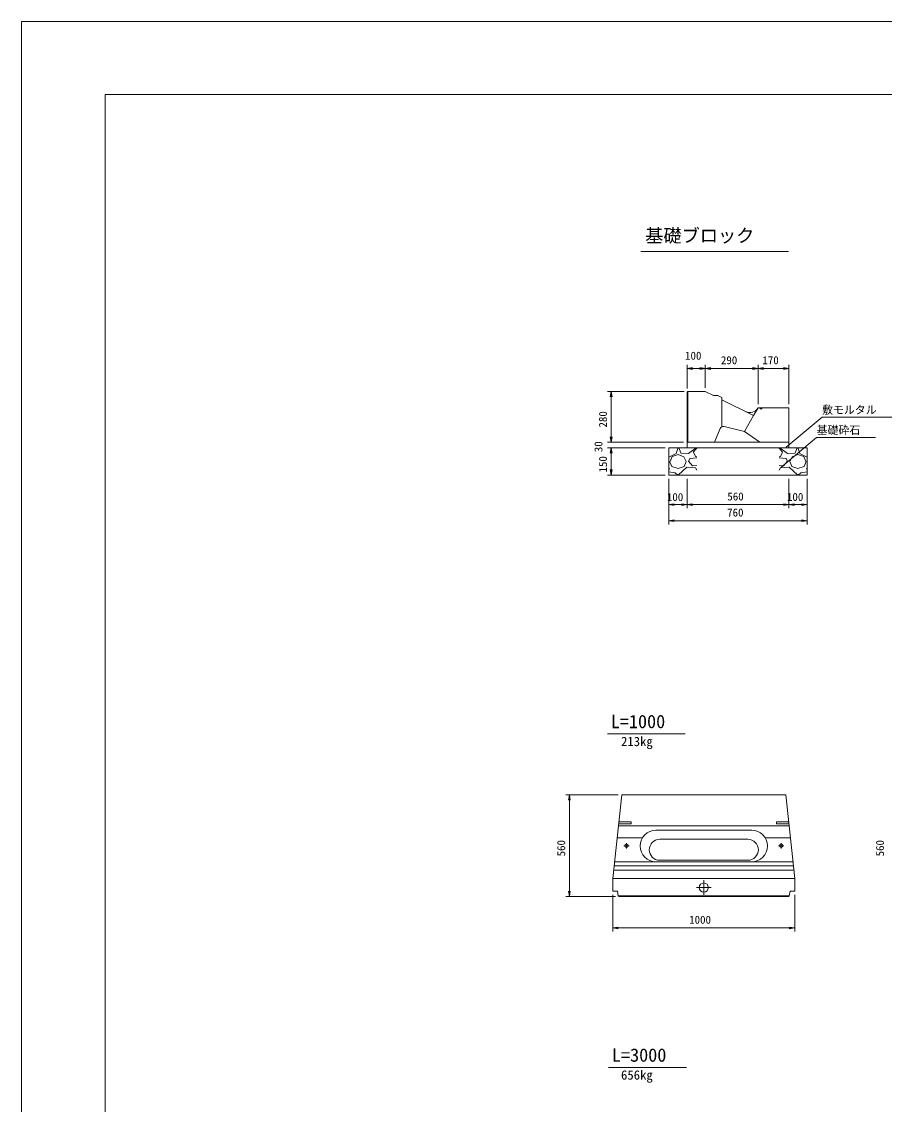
# Model space of a CAD drawing. Units: millimetres, scale not verified. Extents: x 0 to 84100, y 0 to 59400.
# Drawn here: x 0 to 23712, y 29647 to 59400 of the extents above; entities that cross this region are included whole.
import ezdxf
from ezdxf.enums import TextEntityAlignment as Align

# ---------------------------------------------------------------- set-up
doc = ezdxf.new("R2010")
doc.units = ezdxf.units.MM
doc.header["$LTSCALE"] = 100
doc.layers.add('D-MTR-TXT(文字列）', color=7, linetype='Continuous')
doc.layers.add('D-STR-TXT（文字）', color=7, linetype='Continuous')
for name, color, linetype, lineweight in [('D-STR-DIM（寸法）', 7, 'Continuous', 18), ('D-STR-HTXT（旗揚げ）', 7, 'Continuous', 18), ('D-STR-STRn（構造物）', 7, 'Continuous', 18), ('D-STR（構造物外形線）', 1, 'Continuous', 18), ('D-TTL(外枠）', 2, 'Continuous', 18), ('D-TTL-TXT（文字）', 7, 'Continuous', 18), ('DEFPOINTS_2', 8, 'Continuous', 18)]:
    doc.layers.add(name, color=color, linetype=linetype, lineweight=lineweight)
doc.styles.add('ＭＳ ゴシック', font='')
doc.styles.get('ＭＳ ゴシック').set_extended_font_data('MS Gothic')

msp = doc.modelspace()

# ---------------------------------------------------------------- linework, layer by layer
at = {"layer": 'D-STR-DIM（寸法）'}
for p, q in [((18289.5, 49314.9), (18289.5, 49969.8)), ((18289.5, 49869.8), (18439.5, 49894.8)), ((18439.5, 49844.8), (18289.5, 49869.8)), ((18289.5, 49869.8), (18439.5, 49869.8)), ((18439.5, 49869.8), (18639.5, 49869.8)), ((18639.5, 49894.8), (18789.5, 49869.8)), ((18789.5, 49869.8), (18639.5, 49844.8)), ((18789.5, 49869.8), (18639.5, 49869.8)), ((18789.5, 49339.9), (18789.5, 49969.8)), ((18789.5, 49339.9), (18789.5, 49969.8)), ((18789.5, 49869.8), (18939.5, 49894.8)), ((18939.5, 49844.8), (18789.5, 49869.8)), ((18789.5, 49869.8), (18939.5, 49869.8)), ((18939.5, 49869.8), (20089.5, 49869.8)), ((20089.5, 49894.8), (20239.5, 49869.8)), ((20239.5, 49869.8), (20089.5, 49844.8)), ((20239.5, 49869.8), (20089.5, 49869.8)), ((20239.5, 48889.9), (20239.5, 49969.8)), ((20239.5, 48889.9), (20239.5, 49969.8)), ((20239.5, 49869.8), (20389.5, 49894.8)), ((20389.5, 49844.8), (20239.5, 49869.8)), ((20239.5, 49869.8), (20389.5, 49869.8)), ((20939.5, 49869.8), (20389.5, 49869.8)), ((20939.5, 49894.8), (21089.5, 49869.8)), ((21089.5, 49869.8), (20939.5, 49844.8)), ((21089.5, 49869.8), (20939.5, 49869.8)), ((21089.5, 48889.9), (21089.5, 49969.8)), ((18214.5, 49239.9), (16104.2, 49239.9)), ((16179.2, 49089.9), (16204.2, 49239.9)), ((16204.2, 49239.9), (16229.2, 49089.9)), ((16204.2, 49239.9), (16204.2, 49089.9)), ((16204.2, 49089.9), (16204.2, 47989.9)), ((16204.2, 47839.9), (16179.2, 47989.9)), ((16204.2, 47839.9), (16179.2, 47989.9)), ((16204.2, 47989.9), (16204.2, 48139.9)), ((16229.2, 47989.9), (16204.2, 47839.9)), ((16204.2, 47839.9), (16204.2, 47989.9)), ((16229.2, 47989.9), (16204.2, 47839.9)), ((16204.2, 47839.9), (16204.2, 47989.9)), ((18189.5, 47839.9), (16104.2, 47839.9)), ((18189.5, 47839.9), (16104.2, 47839.9)), ((17689.5, 47689.9), (16104.2, 47689.9)), ((17689.5, 47689.9), (16104.2, 47689.9)), ((16179.2, 47539.9), (16204.2, 47689.9)), ((16179.2, 47539.9), (16204.2, 47689.9)), ((16204.2, 47689.9), (16229.2, 47539.9)), ((16204.2, 47689.9), (16204.2, 47539.9)), ((16204.2, 47689.9), (16229.2, 47539.9)), ((16204.2, 47689.9), (16204.2, 47539.9)), ((16204.2, 47539.9), (16204.2, 47089.9)), ((16204.2, 47539.9), (16204.2, 47389.9)), ((16204.2, 46939.9), (16179.2, 47089.9)), ((16229.2, 47089.9), (16204.2, 46939.9)), ((16204.2, 46939.9), (16204.2, 47089.9)), ((17689.5, 46939.9), (16104.2, 46939.9)), ((17789.5, 46839.9), (17789.5, 45585.1)), ((17789.5, 46839.9), (17789.5, 46026.5)), ((18289.5, 46839.9), (18289.5, 46026.5)), ((18289.5, 46839.9), (18289.5, 46026.5)), ((21089.5, 46839.9), (21089.5, 46026.5)), ((21089.5, 46839.9), (21089.5, 46026.5)), ((21589.5, 46839.9), (21589.5, 45585.1)), ((21589.5, 46839.9), (21589.5, 46026.5)), ((17789.5, 46126.5), (17939.5, 46151.5)), ((17939.5, 46101.5), (17789.5, 46126.5)), ((17789.5, 46126.5), (17939.5, 46126.5)), ((17939.5, 46126.5), (18139.5, 46126.5)), ((18139.5, 46151.5), (18289.5, 46126.5)), ((18289.5, 46126.5), (18139.5, 46101.5)), ((18289.5, 46126.5), (18139.5, 46126.5)), ((18289.5, 46126.5), (18439.5, 46151.5)), ((18439.5, 46101.5), (18289.5, 46126.5)), ((18289.5, 46126.5), (18439.5, 46126.5)), ((18439.5, 46126.5), (20939.5, 46126.5)), ((20939.5, 46151.5), (21089.5, 46126.5)), ((21089.5, 46126.5), (20939.5, 46101.5)), ((21089.5, 46126.5), (20939.5, 46126.5)), ((21089.5, 46126.5), (21239.5, 46151.5)), ((21239.5, 46101.5), (21089.5, 46126.5)), ((21089.5, 46126.5), (21239.5, 46126.5)), ((21439.5, 46126.5), (21239.5, 46126.5)), ((21439.5, 46151.5), (21589.5, 46126.5)), ((21589.5, 46126.5), (21439.5, 46101.5)), ((21589.5, 46126.5), (21439.5, 46126.5)), ((17789.5, 45685.1), (17939.5, 45710.1)), ((17939.5, 45660.1), (17789.5, 45685.1)), ((17789.5, 45685.1), (17939.5, 45685.1)), ((21439.5, 45685.1), (17939.5, 45685.1)), ((21439.5, 45710.1), (21589.5, 45685.1)), ((21589.5, 45685.1), (21439.5, 45660.1)), ((21589.5, 45685.1), (21439.5, 45685.1)), ((16399.9, 38154.4), (14955.4, 38154.4)), ((15030.4, 38004.4), (15055.4, 38154.4)), ((15055.4, 38154.4), (15080.4, 38004.4)), ((15055.4, 38154.4), (15055.4, 38004.4)), ((15055.4, 38004.4), (15055.4, 35504.4)), ((15055.4, 35354.4), (15030.4, 35504.4)), ((15080.4, 35504.4), (15055.4, 35354.4)), ((15055.4, 35354.4), (15055.4, 35504.4)), ((16324.9, 35354.4), (14955.4, 35354.4)), ((16249.9, 35404.4), (16249.9, 34393.8)), ((21249.9, 35404.4), (21249.9, 34393.8)), ((16249.9, 34493.8), (16399.9, 34518.8)), ((21099.9, 34518.8), (21249.9, 34493.8)), ((16399.9, 34468.8), (16249.9, 34493.8)), ((16249.9, 34493.8), (16399.9, 34493.8)), ((21099.9, 34493.8), (16399.9, 34493.8)), ((21249.9, 34493.8), (21099.9, 34468.8)), ((21249.9, 34493.8), (21099.9, 34493.8))]:
    msp.add_line(p, q, dxfattribs=at)
at = {"layer": 'D-STR-HTXT（旗揚げ）'}
for p, q in [((17017.2, 53082.9), (21075.6, 53082.9)), ((21016.7, 47703.7), (22000.1, 48529.9)), ((24022.8, 48529.9), (22000.1, 48529.9)), ((20867, 47148.5), (21850.3, 47974.7)), ((23467.2, 47974.7), (21850.3, 47974.7))]:
    msp.add_line(p, q, dxfattribs=at)
at = {"layer": 'D-STR-STRn（構造物）'}
for p, q in [((18289.5, 47689.9), (17789.5, 47689.9)), ((17789.5, 47689.9), (17789.5, 46939.9)), ((18032.8, 47674.4), (17992.8, 47534.4)), ((18012.3, 47689.9), (18031.9, 47676.3)), ((18060.4, 47689.9), (18120.4, 47547.2)), ((18289.5, 47839.9), (18289.5, 47689.9)), ((21089.5, 47839.9), (18289.5, 47839.9)), ((18289.5, 47689.9), (21089.5, 47689.9)), ((18332.4, 47533.1), (18535.3, 47689.9)), ((18461.8, 47565.2), (18562.2, 47676.7)), ((20917.2, 47565.2), (20816.9, 47676.7)), ((21046.6, 47533.1), (20843.7, 47689.9)), ((21089.5, 47839.9), (21089.5, 47689.9)), ((21089.5, 47689.9), (21589.5, 47689.9)), ((21318.6, 47689.9), (21258.6, 47547.2)), ((21346.2, 47674.4), (21386.2, 47534.4)), ((21366.7, 47689.9), (21347.1, 47676.3)), ((21589.5, 47689.9), (21589.5, 46939.9)), ((17991.9, 47535), (17789.5, 47429)), ((17811.2, 47314.9), (17871.2, 47174.9)), ((17821.5, 47314.4), (17881.5, 47454.4)), ((17882.2, 47454.5), (18042.2, 47504.5)), ((18042, 47504.6), (18202, 47444.6)), ((18121.9, 47544.4), (18331.9, 47534.4)), ((18202.3, 47444.2), (18262.3, 47314.2)), ((18211.6, 47175.5), (18261.6, 47315.5)), ((18441.8, 47197.5), (18331.8, 47317.5)), ((18332, 47315), (18362, 47395)), ((18552.5, 47414.2), (18362.5, 47394.2)), ((18534.2, 47444), (18464.2, 47564)), ((18562.2, 47443.2), (18531.9, 47445.6)), ((18562.2, 47412.5), (18552, 47415)), ((20816.9, 47443.2), (20847.1, 47445.6)), ((20816.9, 47412.5), (20827, 47415)), ((20826.5, 47414.2), (21016.5, 47394.2)), ((20844.8, 47444), (20914.8, 47564)), ((20937.2, 47197.5), (21047.2, 47317.5)), ((21047, 47315), (21017, 47395)), ((21257.1, 47544.4), (21047.1, 47534.4)), ((21176.7, 47444.2), (21116.7, 47314.2)), ((21167.4, 47175.5), (21117.4, 47315.5)), ((21337, 47504.6), (21177, 47444.6)), ((21496.8, 47454.5), (21336.8, 47504.5)), ((21387.1, 47535), (21589.5, 47429)), ((21557.5, 47314.4), (21497.5, 47454.4)), ((21567.8, 47314.9), (21507.8, 47174.9)), ((17812.5, 47114.8), (17789.5, 47122.4)), ((17789.5, 47101), (17812.3, 47114.7)), ((17962.8, 47004.8), (17789.5, 47030.8)), ((17871.7, 47174.2), (18041.7, 47124.2)), ((18042.3, 47124.4), (18212.3, 47174.4)), ((18282, 47154.4), (18052, 46944.4)), ((18522.4, 47134.2), (18282.4, 47154.2)), ((18562.2, 47205.1), (18442, 47194.6)), ((18562.2, 47073.6), (18524.5, 47135.2)), ((20816.9, 47205.1), (20937, 47194.6)), ((20816.9, 47073.6), (20854.5, 47135.2)), ((20856.7, 47134.2), (21096.7, 47154.2)), ((21097, 47154.4), (21327, 46944.4)), ((21336.7, 47124.4), (21166.7, 47174.4)), ((21507.3, 47174.2), (21337.3, 47124.2)), ((21416.2, 47004.8), (21589.5, 47030.8)), ((21566.5, 47114.8), (21589.5, 47122.4)), ((21589.5, 47101), (21566.7, 47114.7)), ((21589.5, 46939.9), (17789.5, 46939.9)), ((18036, 46939.9), (17964, 47002.8)), ((18051.5, 46945.3), (18051.3, 46939.9)), ((21327.5, 46945.3), (21327.8, 46939.9)), ((21343, 46939.9), (21415, 47002.8))]:
    msp.add_line(p, q, dxfattribs=at)
at = {"layer": 'D-STR（構造物外形線）'}
for p, q in [((18289.5, 49214.9), (18314.5, 49239.9)), ((18289.5, 47864.9), (18289.5, 49214.9)), ((18314.5, 47839.9), (18314.5, 49239.9)), ((18314.5, 49239.9), (18789.5, 49239.9)), ((18789.5, 49239.9), (19014.5, 49127.4)), ((18789.5, 49239.9), (19014.6, 49127.4)), ((19014.5, 49127.4), (19139.5, 49127.4)), ((19139.5, 49127.4), (19249.5, 49072.4)), ((19249.5, 49009.9), (19249.5, 49072.4)), ((19249.5, 49009.9), (20116.4, 48576.5)), ((19249.5, 48269.3), (19249.5, 49009.9)), ((19864.5, 48139.9), (20116.4, 48576.5)), ((20116.4, 48576.5), (20239.5, 48789.9)), ((20239.5, 48789.9), (21089.5, 48789.9)), ((20289.5, 48789.9), (20299.5, 48759.9)), ((20299.5, 48759.9), (20339.5, 48759.9)), ((20339.5, 48759.9), (20349.5, 48789.9)), ((21089.5, 47839.9), (21089.5, 48789.9)), ((19039.5, 47839.9), (19196.1, 48215.7)), ((19312.1, 48274.4), (19864.5, 48139.9)), ((19864.5, 48139.9), (20289.5, 47839.9)), ((18289.5, 47864.9), (18314.5, 47839.9)), ((18314.5, 47839.9), (19039.5, 47839.9)), ((20289.5, 47839.9), (21089.5, 47839.9)), ((16249.9, 35854.4), (16499.9, 38154.4)), ((16499.9, 38154.4), (20999.9, 38154.4)), ((20999.9, 38154.4), (21249.9, 35854.4)), ((16407.5, 37304.4), (21092.2, 37304.4)), ((16412.9, 37354.4), (16749.9, 37354.4)), ((16419.4, 37414.4), (16749.9, 37414.4)), ((16749.9, 37354.4), (16749.9, 37414.4)), ((20749.9, 37354.4), (20749.9, 37414.4)), ((20749.9, 37414.4), (21080.3, 37414.4)), ((20749.9, 37354.4), (21086.8, 37354.4)), ((16371.2, 36970.7), (17061.9, 36970.7)), ((17434.3, 37181.3), (20065.4, 37181.3)), ((17537.4, 36929.4), (19962.4, 36929.4)), ((20437.8, 36970.7), (21128.5, 36970.7)), ((16552.4, 36754.4), (16697.4, 36754.4)), ((16624.9, 36681.9), (16624.9, 36826.9)), ((16999.9, 36746.8), (16999.9, 36748.9)), ((20802.4, 36754.4), (20947.4, 36754.4)), ((20874.9, 36681.9), (20874.9, 36826.9)), ((16299.9, 36314.4), (21199.9, 36314.4)), ((17537.4, 36354.4), (19962.4, 36354.4)), ((16274.3, 36079.4), (21225.4, 36079.4)), ((16287.9, 36204.4), (21211.8, 36204.4)), ((16249.9, 35854.4), (21249.9, 35854.4)), ((16249.9, 35504.4), (16249.9, 35854.4)), ((18749.9, 35404.4), (18749.9, 35804.4)), ((21249.9, 35504.4), (21249.9, 35854.4)), ((16249.9, 35504.4), (16374.9, 35504.4)), ((16374.9, 35504.4), (16399.9, 35379.4)), ((18549.9, 35604.4), (18949.9, 35604.4)), ((21099.9, 35379.4), (21124.9, 35504.4)), ((21124.9, 35504.4), (21249.9, 35504.4)), ((16399.9, 35379.4), (21099.9, 35379.4)), ((16399.9, 35379.4), (16424.9, 35354.4)), ((16424.9, 35354.4), (21074.9, 35354.4)), ((21074.9, 35354.4), (21099.9, 35379.4))]:
    msp.add_line(p, q, dxfattribs=at)
for centre, radius in [((16624.9, 36754.4), 47.5), ((20874.9, 36754.4), 47.5), ((18749.9, 35604.4), 125)]:
    msp.add_circle(centre, radius, dxfattribs=at)
for centre, radius, start, end in [((20017.6, 48905.5), 250, 243.43956, 330.01832), ((19288.4, 48177.2), 100, 76.31673, 157.38146), ((17434.3, 36746.8), 434.5, 90, 180), ((17537.4, 36641.9), 287.5, 90, 180), ((19962.4, 36641.9), 287.5, 0, 90), ((20065.4, 36746.8), 434.5, 0, 90), ((17434.3, 36748.9), 434.5, 180, 270), ((17537.4, 36641.9), 287.5, 180, 270), ((19962.4, 36641.9), 287.5, 270, 0), ((20065.4, 36748.9), 434.5, 270, 0)]:
    msp.add_arc(centre, radius, start, end, dxfattribs=at)
at = {"layer": 'D-TTL(外枠）'}
for p, q in [((2300, 57400), (81800, 57400)), ((2300, 2000), (2300, 57400))]:
    msp.add_line(p, q, dxfattribs=at)
at = {"layer": 'D-TTL-TXT（文字）'}
for p, q in [((16102, 39824.3), (18240.3, 39824.3)), ((16134, 30657.9), (18272.3, 30657.9))]:
    msp.add_line(p, q, dxfattribs=at)
at = {"layer": 'DEFPOINTS_2'}
for p, q in [((0, 59400), (84100, 59400)), ((0, 0), (0, 59400))]:
    msp.add_line(p, q, dxfattribs=at)

# ---------------------------------------------------------------- texts
at = {"layer": 'D-MTR-TXT(文字列）', "style": 'ＭＳ ゴシック'}
for s, p in [('213kg', (16474.1, 39414.4)), ('656kg', (16474.1, 30248.1))]:
    msp.add_text(s, height=256.6, dxfattribs=at).set_placement(p, align=Align.BOTTOM_LEFT)
at = {"layer": 'D-STR-DIM（寸法）', "style": 'ＭＳ ゴシック'}
for s, p in [('100', (18235.7, 50044.8)), ('290', (19220.6, 49919.8)), ('170', (20360.7, 49919.8)), ('100', (17735.7, 46158.7)), ('560', (19396.4, 46176.5)), ('100', (21035.7, 46163.2)), ('760', (19392.5, 45735.1)), ('1000', (18348.6, 34543.8))]:
    msp.add_text(s, height=219.9, dxfattribs=at).set_placement(p, align=Align.BOTTOM_LEFT)
for s, p in [('280', (16154.2, 48245.9)), ('30', (16029.2, 47569.2)), ('150', (16154.2, 47011)), ('560', (15005.4, 36461.2)), ('560', (23768.5, 36461.2))]:
    msp.add_text(s, height=219.9, rotation=90, dxfattribs=at).set_placement(p, align=Align.BOTTOM_LEFT)
at = {"layer": 'D-STR-TXT（文字）', "style": 'ＭＳ ゴシック'}
for s, p in [('敷モルタル', (22000.1, 48554.9)), ('基礎砕石', (21850.3, 47999.7))]:
    msp.add_text(s, height=219.9, dxfattribs=at).set_placement(p, align=Align.BOTTOM_LEFT)
at = {"layer": 'D-TTL-TXT（文字）', "style": 'ＭＳ ゴシック'}
for s, p in [('基礎ブロック', (17139.1, 53227.8)), ('L=1000', (16192.7, 39874.3)), ('L=3000', (16224.7, 30707.9))]:
    msp.add_text(s, height=366.6, dxfattribs=at).set_placement(p, align=Align.BOTTOM_LEFT)

doc.saveas('drawing.dxf')
